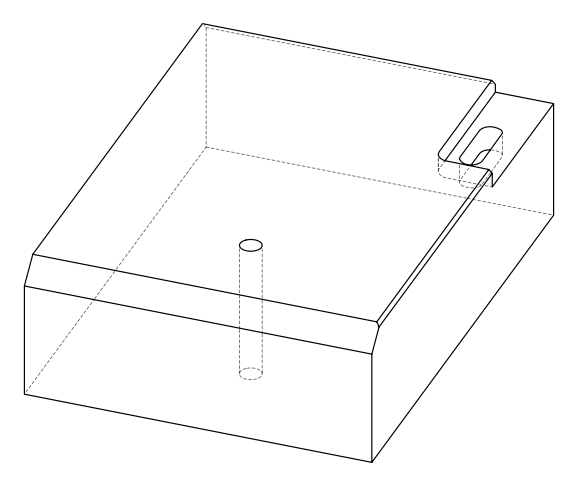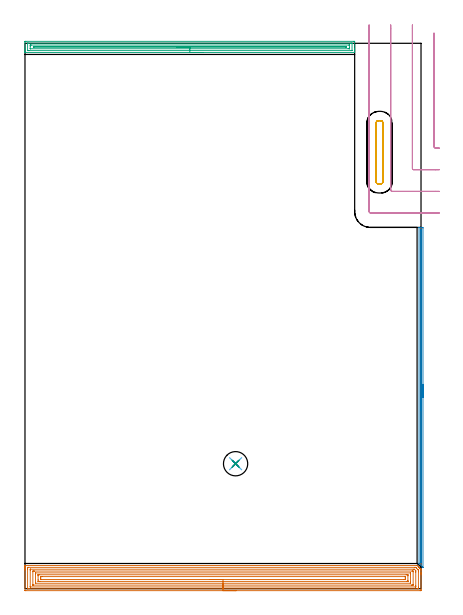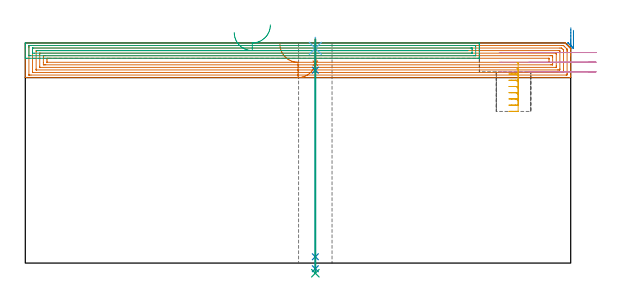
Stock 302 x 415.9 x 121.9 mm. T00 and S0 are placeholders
(PLAN: 9 operations, 6 tool changes, 36.9 min)
(1 AREA_MILL | FG_CHAMFER_SURFACE | UGT0205_001 | 17.25 min | 55661 mm3)
(2 AREA_MILL_1 | FG_CHAMFER_SURFACE_1 | UGT0205_001 | 4.26 min | 1173 mm3)
(3 AREA_MILL_2 | FG_CHAMFER_SURFACE_2 | UGT0205_001 | 8.19 min | 9269 mm3)
(4 MILL_CORNER_NOTCH_RECTANGULAR | CORNER_NOTCH_RECTANGULAR | UGT0201_105 | Follow Part, ap 5.5, ae 75% | 3.82 min | 112977 mm3)
(5 MILL_RECTANGULAR_POCKET | POCKET_RECTANGULAR_STRAIGHT | UGT0201_132 | Follow Part, ap 3.5, ae 75% | 2.19 min | 24634 mm3)
(6 SPOT_DRILL | STEP1HOLE | NXT0321_9005460120000 | 0.05 min | 176 mm3)
(7 DRILL_BLIND_HOLE_INTO_CENTER | STEP1HOLE | NXT0301_046 | 0.05 min | 383 mm3)
(8 GUN_DRILL_THROUGH_HOLE | STEP1HOLE | UGT0307_003 | 0.59 min | 4232 mm3)
(9 SPADE_DRILL_TO_ENLARGE_THROUGH_HOLE | STEP1HOLE | UGT0306_009 | 0.52 min | 27918 mm3)
(TOOL UGT0205_001 | Chamfer Mill 20 x 3 x 45 deg. | D20 FL50 Z2)
(TOOL UGT0201_105 | End Mill 22 mm | D22 FL25 Z2)
(TOOL UGT0201_132 | Carbide End Mill 14.0 | D14 FL30 Z4)
(TOOL NXT0321_9005460120000 | NC Spot Drill, 142deg, 12mm, Carbide, Uncoated | D12 PA142 FL30 Z2)
(TOOL NXT0301_046 | Carbide Drill 7.5mm [860.1-0750-038A1-MM 2214] | D7.5 PA140 FL53 Z2)
(TOOL UGT0307_003 | Gun Drill 7 mm | D7 PA130 FL24 Z1)
(TOOL UGT0306_009 | Spade Drill 18.5mm | D18.5 PA132 FL10 Z2)
(OP 1 AREA_MILL)
G17 G21 G94 G90
T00 M6
G54
G17 G0 G90 X161. Y-1.5 S1061 M3
G43 Z131.9 H0
Z112.7
G94 G1 X160.962 Z111.828 F250.
X160.848 Z110.963
X160.659 Z110.112
X160.397 Z109.28
X160.063 Z108.474
X159.66 Z107.7
X159.192 Z106.964
X158.66 Z106.272
X158.071 Z105.629
X157.428 Z105.04
X156.736 Z104.508
X156. Z104.04
X155.226 Z103.637
X154.42 Z103.303
X153.588 Z103.041
X152.736 Z102.852
X151.872 Z102.738
X151. Z102.7
X0.607
X0.106 Y-1.495 Z102.703
X0.01 Y-1.492 Z102.706
X0. Y-1.39 Z102.807
Y14.082 Z118.277
Y14.678 Z118.872
Y15.24 Z119.437
Y15.555 Z119.751
Y16.117 Z120.313
Y16.432 Z120.627
Y17.063 Z121.262
Y17.419 Z121.619
X0.003 Y17.562 Z121.754
X0.01 Y17.698 Z121.888
X0.16 Y17.7 Z121.9
X298.716
X299.006 Y17.695 Z121.89
X299.162 Y17.539 Z121.737
X300.203 Y16.498 Z120.696
X300.269 Y16.432 Z120.629
X300.448 Y16.252 Z120.452
X300.501 Y16.199 Z120.399
X301.146 Y15.555 Z119.752
X301.193 Y15.508 Z119.707
X301.393 Y15.307 Z119.506
X301.731 Y14.971 Z119.168
X301.84 Y14.86 Z119.057
X301.99 Y14.699 Z118.898
X301.992 Y14.678 Z118.877
X302. Y14.047 Z118.247
Y12.609 Z116.805
Y12.047 Z116.243
Y11.732 Z115.929
Y11.17 Z115.364
Y10.574 Z114.769
Y-0.514 Z103.683
X301.995 Y-1.11 Z103.088
X301.99 Y-1.492 Z102.705
X301.787 Y-1.496 Z102.702
X301.393 Y-1.5 Z102.7
X151.
Y-0.086 Z104.114
X3.135
X2.392 Y-0.085 Z104.115
X2.24 Y-0.084 Z104.116
X2.044 Y-0.079 Z104.121
X2.009 Y-0.073 Z104.127
X2.005 Y-0.047 Z104.153
X2.003 Y-0.018 Z104.182
X2. Y0.152 Z104.352
Y15.063 Z119.263
X2.003 Y15.555 Z119.755
X2.009 Y15.931 Z120.131
X2.03 Y16.279 Z120.479
X2.392 Y16.284 Z120.484
X2.542 Y16.285 Z120.485
X297.08 Y16.286 Z120.486
X297.823 Y16.283 Z120.483
X297.929 Y16.281 Z120.481
X297.956 Y16.279 Z120.479
X297.982 Y16.257 Z120.457
X298.04 Y16.204 Z120.404
X298.262 Y15.987 Z120.187
X298.695 Y15.555 Z119.755
X299.608 Y14.642 Z118.842
X299.82 Y14.428 Z118.628
X299.922 Y14.321 Z118.521
X299.971 Y14.267 Z118.467
X299.99 Y14.236 Z118.436
X299.992 Y14.186 Z118.386
X299.998 Y13.801 Z118.001
X300. Y13.416 Z117.616
Y12.924 Z117.124
Y1.137 Z105.337
X299.997 Y0.645 Z104.845
X299.991 Y0.269 Z104.469
X299.97 Y-0.079 Z104.121
X299.608 Y-0.084 Z104.116
X299.458 Y-0.085 Z104.115
X151. Y-0.086 Z104.114
Y1.328 Z105.528
X4.111 Y1.329 Z105.529
X4.059 Y1.33 Z105.53
X4.025 Y1.333 Z105.533
X4.012 Y1.335 Z105.535
X4.01 Y1.349 Z105.549
X4.004 Y1.522 Z105.722
X4.001 Y1.695 Z105.895
X4. Y13.975 Z118.175
X4.004 Y14.678 Z118.878
X4.007 Y14.845 Z119.045
X4.013 Y14.865 Z119.065
X4.031 Y14.867 Z119.067
X4.079 Y14.87 Z119.07
X4.177 Y14.871 Z119.071
X296.038
X296.739 Y14.866 Z119.066
X296.931 Y14.863 Z119.063
X297.118 Y14.678 Z118.878
X297.823 Y13.974 Z118.174
X297.99 Y13.801 Z118.001
X297.996 Y13.631 Z117.831
X298. Y12.924 Z117.124
Y12.75 Z116.95
Y2.225 Z106.425
X297.996 Y1.522 Z105.722
X297.993 Y1.355 Z105.555
X297.987 Y1.335 Z105.535
X297.97 Y1.333 Z105.533
X297.921 Y1.33 Z105.53
X297.823 Y1.329 Z105.529
X151. Y1.328 Z105.528
Y2.743 Z106.943
X6.131
X6.059 Y2.744 Z106.944
X6.027 Y2.747 Z106.947
X6.013 Y2.749 Z106.949
X6.01 Y2.763 Z106.963
X6.006 Y2.858 Z107.058
X6. Y3.238 Z107.438
Y12.924 Z117.124
X6.007 Y13.344 Z117.544
X6.01 Y13.442 Z117.642
X6.132 Y13.45 Z117.65
X6.316 Y13.454 Z117.654
X6.855 Y13.457 Z117.657
X7.205
X295.146
X295.497 Y13.455 Z117.655
X295.868 Y13.45 Z117.65
X295.89 Y13.449 Z117.649
X295.912 Y13.427 Z117.627
X295.99 Y13.34 Z117.54
X296. Y12.962 Z117.162
Y12.924 Z117.124
Y3.276 Z107.476
X295.993 Y2.856 Z107.056
X295.99 Y2.758 Z106.958
X295.869 Y2.75 Z106.95
X295.685 Y2.746 Z106.946
X295.146 Y2.743 Z106.943
X294.796
X151.
Y4.157 Z108.357
X8.195 Y4.158 Z108.358
X8.085 Y4.159 Z108.359
X8.031 Y4.161 Z108.361
X8.011 Y4.163 Z108.363
X8.009 Y4.181 Z108.381
X8.005 Y4.293 Z108.493
X8. Y4.781 Z108.981
Y11.17 Z115.37
X8.002 Y11.796 Z115.996
X8.009 Y12.007 Z116.207
X8.011 Y12.037 Z116.237
X8.03 Y12.039 Z116.239
X8.084 Y12.041 Z116.241
X8.195 Y12.042 Z116.242
X293.805
X293.915 Y12.041 Z116.241
X293.969 Y12.038 Z116.238
X293.989 Y12.037 Z116.237
X293.991 Y12.019 Z116.219
X293.995 Y11.907 Z116.107
X294. Y11.419 Z115.619
Y5.03 Z109.23
X293.998 Y4.404 Z108.604
X293.991 Y4.193 Z108.393
X293.989 Y4.163 Z108.363
X293.97 Y4.161 Z108.361
X293.916 Y4.159 Z108.359
X293.805 Y4.158 Z108.358
X151. Y4.157 Z108.357
Y5.571 Z109.771
X11.317
X10.766 Y5.572 Z109.772
X10.425 Y5.574 Z109.774
X10.084 Y5.578 Z109.778
X10.01 Y5.589 Z109.789
X10.006 Y5.657 Z109.857
X10.002 Y5.768 Z109.968
X10. Y6.784 Z110.984
Y9.833 Z114.033
X10.002 Y10.293 Z114.493
X10.005 Y10.501 Z114.701
X10.01 Y10.605 Z114.805
X10.013 Y10.622 Z114.822
X10.035 Y10.624 Z114.824
X10.085 Y10.627 Z114.827
X10.425 Y10.628 Z114.828
X10.975 Y10.629 Z114.829
X290.683
X291.234 Y10.628 Z114.828
X291.575 Y10.625 Z114.825
X291.916 Y10.622 Z114.822
X291.99 Y10.611 Z114.811
X291.994 Y10.543 Z114.743
X291.998 Y10.432 Z114.632
X291.999 Y10.293 Z114.493
X292. Y9.875 Z114.075
Y6.367 Z110.567
X291.998 Y5.907 Z110.107
X291.995 Y5.699 Z109.899
X291.99 Y5.595 Z109.795
X291.987 Y5.577 Z109.777
X291.965 Y5.575 Z109.775
X291.915 Y5.573 Z109.773
X291.575 Y5.572 Z109.772
X291.025 Y5.571 Z109.771
X151.
Y6.985 Z111.185
X12.21 Y6.986 Z111.186
X12.004 Y6.987 Z111.187
X12.002 Y6.988 Z111.188
X12.001 Y6.99 Z111.19
X12. Y7.661 Z111.861
Y8.745 Z112.945
X12.002 Y8.951 Z113.151
X12.005 Y9.088 Z113.288
X12.01 Y9.196 Z113.396
X12.022 Y9.208 Z113.408
X12.039 Y9.21 Z113.41
X12.21 Y9.213 Z113.413
X12.414 Y9.214 Z113.414
X13.102 Y9.215 Z113.415
X289.79 Y9.214 Z113.414
X289.996 Y9.213 Z113.413
X289.998 Y9.212 Z113.412
X290. Y9.21 Z113.41
Y8.539 Z112.739
Y7.455 Z111.655
X289.999 Y7.249 Z111.449
X289.995 Y7.112 Z111.312
X289.99 Y7.004 Z111.204
X289.978 Y6.992 Z111.192
X289.961 Y6.99 Z111.19
X289.79 Y6.986 Z111.186
X289.586 Y6.985 Z111.185
X288.898
X151.
X150.128 Z111.223
X149.264 Z111.337
X148.412 Z111.526
X147.58 Z111.788
X146.774 Z112.122
X146. Z112.525
X145.264 Z112.994
X144.572 Z113.525
X143.929 Z114.114
X143.34 Z114.757
X142.808 Z115.45
X142.34 Z116.185
X141.937 Z116.959
X141.603 Z117.765
X141.341 Z118.597
X141.152 Z119.449
X141.038 Z120.314
X141. Z121.185
G0 Z131.9
M5
M2
(OP 2 AREA_MILL_1)
G17 G21 G94 G90
T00 M6
G54
G17 G0 G90 X303.5 Y155.85 S1061 M3
G43 Z131.9 H0
Z128.9
G94 G1 Y155.812 Z128.028 F250.
Y155.698 Z127.164
Y155.509 Z126.312
Y155.247 Z125.48
Y154.913 Z124.674
Y154.51 Z123.9
Y154.042 Z123.164
Y153.511 Z122.472
Y152.921 Z121.829
Y152.278 Z121.24
Y151.586 Z120.709
Y150.85 Z120.24
Y150.076 Z119.837
Y149.27 Z119.503
Y148.438 Z119.241
Y147.587 Z119.052
Y146.722 Z118.938
Y145.85 Z118.9
Y16.301
X303.495 Y16.218 Z118.903
X303.494 Y16.217 Z118.904
X303.481 Y16.218 Z118.917
X300.674 Y19.025 Z121.725
X300.63 Y19.071 Z121.769
X300.504 Y19.205 Z121.89
X300.5 Y19.492 Z121.9
Y275.334
X300.503 Y275.49 Z121.888
X300.558 Y275.493 Z121.834
X300.953 Y275.5 Z121.447
X301.335 Z121.065
X302. Z120.395
X303.225 Z119.172
X303.491 Y275.498 Z118.905
X303.5 Y275.03 Z118.9
Y145.85
X302.086 Z120.314
X302.085 Y20.385 Z120.315
X302.084 Y20.301 Z120.316
X302.08 Y20.214 Z120.32
X302.072 Y20.089 Z120.328
X302. Y20.158 Z120.4
X301.946 Y20.216 Z120.454
X301.921 Y20.247 Z120.479
X301.918 Y20.3 Z120.482
X301.916 Y20.385 Z120.484
X301.915 Y20.471 Z120.485
X301.914 Y273.187 Z120.486
X301.915 Y273.273 Z120.485
X301.919 Y273.444 Z120.481
X301.921 Y273.487 Z120.479
X301.928 Y273.491 Z120.472
X301.95 Y273.495 Z120.45
X302. Y273.498 Z120.4
X302.057 Z120.343
X302.073 Y273.495 Z120.327
X302.077 Y273.492 Z120.323
X302.079 Y273.471 Z120.321
X302.083 Y273.358 Z120.317
X302.085 Y273.187 Z120.315
X302.086 Y273.101 Z120.314
Y145.85
Y144.979 Z120.352
Y144.114 Z120.466
Y143.262 Z120.655
Y142.43 Z120.917
Y141.624 Z121.251
Y140.85 Z121.654
Y140.114 Z122.123
Y139.422 Z122.654
Y138.779 Z123.243
Y138.19 Z123.886
Y137.659 Z124.579
Y137.19 Z125.314
Y136.787 Z126.088
Y136.453 Z126.894
Y136.191 Z127.726
Y136.002 Z128.578
Y135.888 Z129.443
Y135.85 Z130.314
G0 Z131.9
M5
M2
(OP 3 AREA_MILL_2)
G17 G21 G94 G90
T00 M6
G54
G17 G0 G90 X135.7 Y408.9 S1061 M3
G43 Z131.9 H0
G94 G1 X135.662 Z131.028 F250.
X135.548 Z130.164
X135.359 Z129.312
X135.097 Z128.48
X134.763 Z127.674
X134.36 Z126.9
X133.892 Z126.164
X133.36 Z125.472
X132.771 Z124.829
X132.128 Z124.24
X131.436 Z123.708
X130.7 Z123.24
X129.926 Z122.837
X129.12 Z122.503
X128.288 Z122.241
X127.437 Z122.052
X126.572 Z121.938
X125.7 Z121.9
X0.172
X0.01 Y408.902 Z121.888
X0.002 Y409.024 Z121.768
X0. Y409.15 Z121.649
Y409.423 Z121.377
Y410.097 Z120.698
Y411.306 Z119.491
Y411.841 Z118.953
Y416.808 Z113.989
X0.003 Y417.076 Z113.722
X0.01 Y417.393 Z113.404
X0.289 Y417.398 Z113.401
X0.619 Y417.4 Z113.4
X250.781
X251.111 Y417.398 Z113.401
X251.39 Y417.393 Z113.404
X251.4 Y417.076 Z113.722
Y411.841 Z118.953
Y411.306 Z119.491
Y410.969 Z119.827
Y410.433 Z120.363
Y410.097 Z120.698
Y409.423 Z121.377
Y409.15 Z121.649
X251.398 Y409.024 Z121.768
X251.39 Y408.902 Z121.888
X251.228 Y408.9 Z121.9
X125.7
Y410.314 Z120.486
X3.077
X2.406 Y410.315 Z120.485
X2.18 Y410.317 Z120.483
X2.055 Y410.321 Z120.479
X2.009 Y410.33 Z120.47
X2.007 Y410.356 Z120.444
X2.001 Y410.492 Z120.308
X2. Y415.727 Z115.073
X2.004 Y415.86 Z114.94
X2.01 Y415.964 Z114.836
X2.016 Y415.98 Z114.82
X2.03 Y415.982 Z114.818
X2.071 Y415.984 Z114.816
X2.406 Y415.986 Z114.814
X2.629
X248.323
X248.994 Y415.985 Z114.815
X249.22 Y415.983 Z114.817
X249.345 Y415.979 Z114.821
X249.391 Y415.97 Z114.83
X249.393 Y415.944 Z114.856
X249.399 Y415.808 Z114.992
X249.4 Y410.573 Z120.227
X249.396 Y410.44 Z120.36
X249.39 Y410.336 Z120.464
X249.384 Y410.32 Z120.48
X249.37 Y410.318 Z120.482
X249.329 Y410.316 Z120.484
X248.994 Y410.314 Z120.486
X248.771
X125.7
Y411.728 Z119.072
X4.308 Y411.729 Z119.071
X4.193 Y411.73 Z119.07
X4.078 Y411.733 Z119.067
X4.01 Y411.735 Z119.065
X4.006 Y411.779 Z119.021
X4.003 Y411.841 Z118.959
X4. Y412.029 Z118.771
Y413.774 Z117.026
X4.007 Y414.459 Z116.341
X4.01 Y414.551 Z116.249
X4.016 Y414.565 Z116.235
X4.039 Y414.568 Z116.232
X4.079 Y414.57 Z116.23
X4.193 Y414.571 Z116.229
X4.971 Y414.572 Z116.228
X247.092 Y414.571 Z116.229
X247.207 Y414.57 Z116.23
X247.322 Y414.567 Z116.233
X247.39 Y414.564 Z116.236
X247.394 Y414.521 Z116.279
X247.397 Y414.459 Z116.341
X247.4 Y414.271 Z116.529
Y412.526 Z118.274
X247.393 Y411.841 Z118.959
X247.39 Y411.749 Z119.051
X247.384 Y411.735 Z119.065
X247.361 Y411.732 Z119.068
X247.321 Y411.73 Z119.07
X247.207 Y411.729 Z119.071
X246.429 Y411.728 Z119.072
X125.7
Y413.143 Z117.657
X6.434
X6.419 Y413.144 Z117.656
X6.329 Y413.149 Z117.651
X6.424 Y413.152 Z117.648
X6.858 Y413.157 Z117.643
X6.873
X244.966
X244.981 Y413.156 Z117.644
X245.07 Y413.151 Z117.649
X244.976 Y413.148 Z117.652
X244.542 Y413.143 Z117.657
X244.527
X125.7
X124.828 Z117.695
X123.964 Z117.809
X123.112 Z117.998
X122.28 Z118.26
X121.474 Z118.594
X120.7 Z118.997
X119.964 Z119.466
X119.272 Z119.997
X118.629 Z120.586
X118.04 Z121.229
X117.509 Z121.922
X117.04 Z122.657
X116.637 Z123.431
X116.303 Z124.237
X116.041 Z125.069
X115.852 Z125.921
X115.738 Z126.786
X115.7 Z127.657
G0 Z131.9
M5
M2
(OP 4 MILL_CORNER_NOTCH_RECTANGULAR)
G17 G21 G94 G90
T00 M6
G54
G17 G0 G90 X311.9 Y423.695 S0 M3
G43 Z131.9 H0
Z116.567
G94 G1 Y420.695 F250.
Y337.094 F500.
G3 X313. Y336. R1.1
G1 X316. F250.
G0 Z131.9
X295.4 Y429.9
Z116.567
G1 Y426.9
Y320.594 F500.
G3 X296.494 Y319.5 R1.1
G1 X313.
X316. F250.
G0 Z131.9
X278.9 Y429.9
Z116.567
G1 Y426.9
Y304.095 F500.
G3 X279.995 Y303. R1.1
G1 X313.
X316. F250.
G0 Z131.9
X262.4 Y429.9
Z116.567
G1 Y426.9
Y287.595 F500.
G3 X263.495 Y286.5 R1.1
G1 X313.
X316. F250.
G0 Z131.9
X311.9 Y423.695
Z111.233
G1 Y420.695
Y337.094 F500.
G3 X313. Y336. R1.1
G1 X316. F250.
G0 Z131.9
X295.4 Y429.9
Z111.233
G1 Y426.9
Y320.594 F500.
G3 X296.494 Y319.5 R1.1
G1 X313.
X316. F250.
G0 Z131.9
X278.9 Y429.9
Z111.233
G1 Y426.9
Y304.095 F500.
G3 X279.995 Y303. R1.1
G1 X313.
X316. F250.
G0 Z131.9
X262.4 Y429.9
Z111.233
G1 Y426.9
Y287.595 F500.
G3 X263.495 Y286.5 R1.1
G1 X313.
X316. F250.
G0 Z131.9
X311.9 Y423.695
Z105.9
G1 Y420.695
Y337.094 F500.
G3 X313. Y336. R1.1
G1 X316. F250.
G0 Z131.9
X295.4 Y429.9
Z105.9
G1 Y426.9
Y320.594 F500.
G3 X296.494 Y319.5 R1.1
G1 X313.
X316. F250.
G0 Z131.9
X278.9 Y429.9
Z105.9
G1 Y426.9
Y304.095 F500.
G3 X279.995 Y303. R1.1
G1 X313.
X316. F250.
G0 Z131.9
X262.4 Y429.9
Z105.9
G1 Y426.9
Y287.595 F500.
G3 X263.495 Y286.5 R1.1
G1 X313.
X316. F250.
G0 Z131.9
M5
M2
(OP 5 MILL_RECTANGULAR_POCKET)
G17 G21 G94 G90
T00 M6
G54
G17 G0 G90 X272.203 Y308.982 S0 M3
G43 Z131.9 H0
Z111.118
G94 G1 X272.315 Y309.057 Z111.082 F250.
X272.543 Y309.285 Z110.995
X272.722 Y309.555 Z110.909
X272.842 Y309.855 Z110.822
X272.9 Y310.173 Z110.735
Y310.3 Z110.702
Y332.8 Z104.673
Y355.3 F500.
G3 X271.3 Y356.9 R1.6
G1 X269.4
G3 X267.8 Y355.3 R1.6
G1 Y310.3
G3 X269.4 Y308.7 R1.6
G1 X271.3
G3 X272.9 Y310.3 R1.6
G1 Y332.8
Y333.8
G0 X272.203 Y308.982 Z107.673
G1 X272.315 Y309.057 Z107.637 F250.
X272.543 Y309.285 Z107.55
X272.722 Y309.555 Z107.463
X272.842 Y309.855 Z107.377
X272.9 Y310.173 Z107.29
Y310.3 Z107.256
Y332.8 Z101.227
Y355.3 F500.
G3 X271.3 Y356.9 R1.6
G1 X269.4
G3 X267.8 Y355.3 R1.6
G1 Y310.3
G3 X269.4 Y308.7 R1.6
G1 X271.3
G3 X272.9 Y310.3 R1.6
G1 Y332.8
Y333.8
G0 X272.203 Y308.982 Z104.227
G1 X272.315 Y309.057 Z104.191 F250.
X272.543 Y309.285 Z104.105
X272.722 Y309.555 Z104.018
X272.842 Y309.855 Z103.931
X272.9 Y310.173 Z103.845
Y310.3 Z103.811
Y332.8 Z97.782
Y355.3 F500.
G3 X271.3 Y356.9 R1.6
G1 X269.4
G3 X267.8 Y355.3 R1.6
G1 Y310.3
G3 X269.4 Y308.7 R1.6
G1 X271.3
G3 X272.9 Y310.3 R1.6
G1 Y332.8
Y333.8
G0 X272.203 Y308.982 Z100.782
G1 X272.315 Y309.057 Z100.746 F250.
X272.543 Y309.285 Z100.659
X272.722 Y309.555 Z100.572
X272.842 Y309.855 Z100.486
X272.9 Y310.173 Z100.399
Y310.3 Z100.365
Y332.8 Z94.336
Y355.3 F500.
G3 X271.3 Y356.9 R1.6
G1 X269.4
G3 X267.8 Y355.3 R1.6
G1 Y310.3
G3 X269.4 Y308.7 R1.6
G1 X271.3
G3 X272.9 Y310.3 R1.6
G1 Y332.8
Y333.8
G0 X272.203 Y308.982 Z97.336
G1 X272.315 Y309.057 Z97.3 F250.
X272.543 Y309.285 Z97.214
X272.722 Y309.555 Z97.127
X272.842 Y309.855 Z97.04
X272.9 Y310.173 Z96.954
Y310.3 Z96.92
Y332.8 Z90.891
Y355.3 F500.
G3 X271.3 Y356.9 R1.6
G1 X269.4
G3 X267.8 Y355.3 R1.6
G1 Y310.3
G3 X269.4 Y308.7 R1.6
G1 X271.3
G3 X272.9 Y310.3 R1.6
G1 Y332.8
Y333.8
G0 X272.203 Y308.982 Z93.891
G1 X272.315 Y309.057 Z93.855 F250.
X272.543 Y309.285 Z93.768
X272.722 Y309.555 Z93.682
X272.842 Y309.855 Z93.595
X272.9 Y310.173 Z93.508
Y310.3 Z93.474
Y332.8 Z87.445
Y355.3 F500.
G3 X271.3 Y356.9 R1.6
G1 X269.4
G3 X267.8 Y355.3 R1.6
G1 Y310.3
G3 X269.4 Y308.7 R1.6
G1 X271.3
G3 X272.9 Y310.3 R1.6
G1 Y332.8
Y333.8
G0 X272.203 Y308.982 Z90.445
G1 X272.315 Y309.057 Z90.409 F250.
X272.543 Y309.285 Z90.323
X272.722 Y309.555 Z90.236
X272.842 Y309.855 Z90.149
X272.9 Y310.173 Z90.063
Y310.3 Z90.029
Y332.8 Z84.
Y355.3 F500.
G3 X271.3 Y356.9 R1.6
G1 X269.4
G3 X267.8 Y355.3 R1.6
G1 Y310.3
G3 X269.4 Y308.7 R1.6
G1 X271.3
G3 X272.9 Y310.3 R1.6
G1 Y332.8
Y333.8
G0 Z131.9
M5
M2
(OP 6 SPOT_DRILL)
G17 G21 G94 G90
T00 M6
G54
G17 G0 G90 X160.6 Y95.3 S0 M3
G43 Z131.9 H0
G94 G81 G98 Z118.9 F250. R124.9
G80
M5
M2
(OP 7 DRILL_BLIND_HOLE_INTO_CENTER)
G17 G21 G94 G90
T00 M6
G54
G17 G0 G90 X160.6 Y95.3 S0 M3
G43 Z131.9 H1
G94 G81 G98 Z110.65 F250. R123.9
G80
M5
M2
(OP 8 GUN_DRILL_THROUGH_HOLE)
G17 G21 G94 G90
T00 M6
G54
G17 G0 G90 X160.6 Y95.3 M8
G43 Z131.9 H0
Z121.689
S716 M3
G94 G1 Z106.792 F125. M26
G4 X.084
Z3.5 F250.
G4 X.084
Z-3.132 F125.
G4 X.084
M5
M9
G0 Z121.689
Z131.9
M2
(OP 9 SPADE_DRILL_TO_ENLARGE_THROUGH_HOLE)
G17 G21 G94 G90
T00 M6
G54
G17 G0 G90 X160.6 Y95.3 S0 M3
G43 Z131.9 H0
G94 G73 G98 Z-5.618 F250. Q18.217 R123.9
G80
M5
M2
